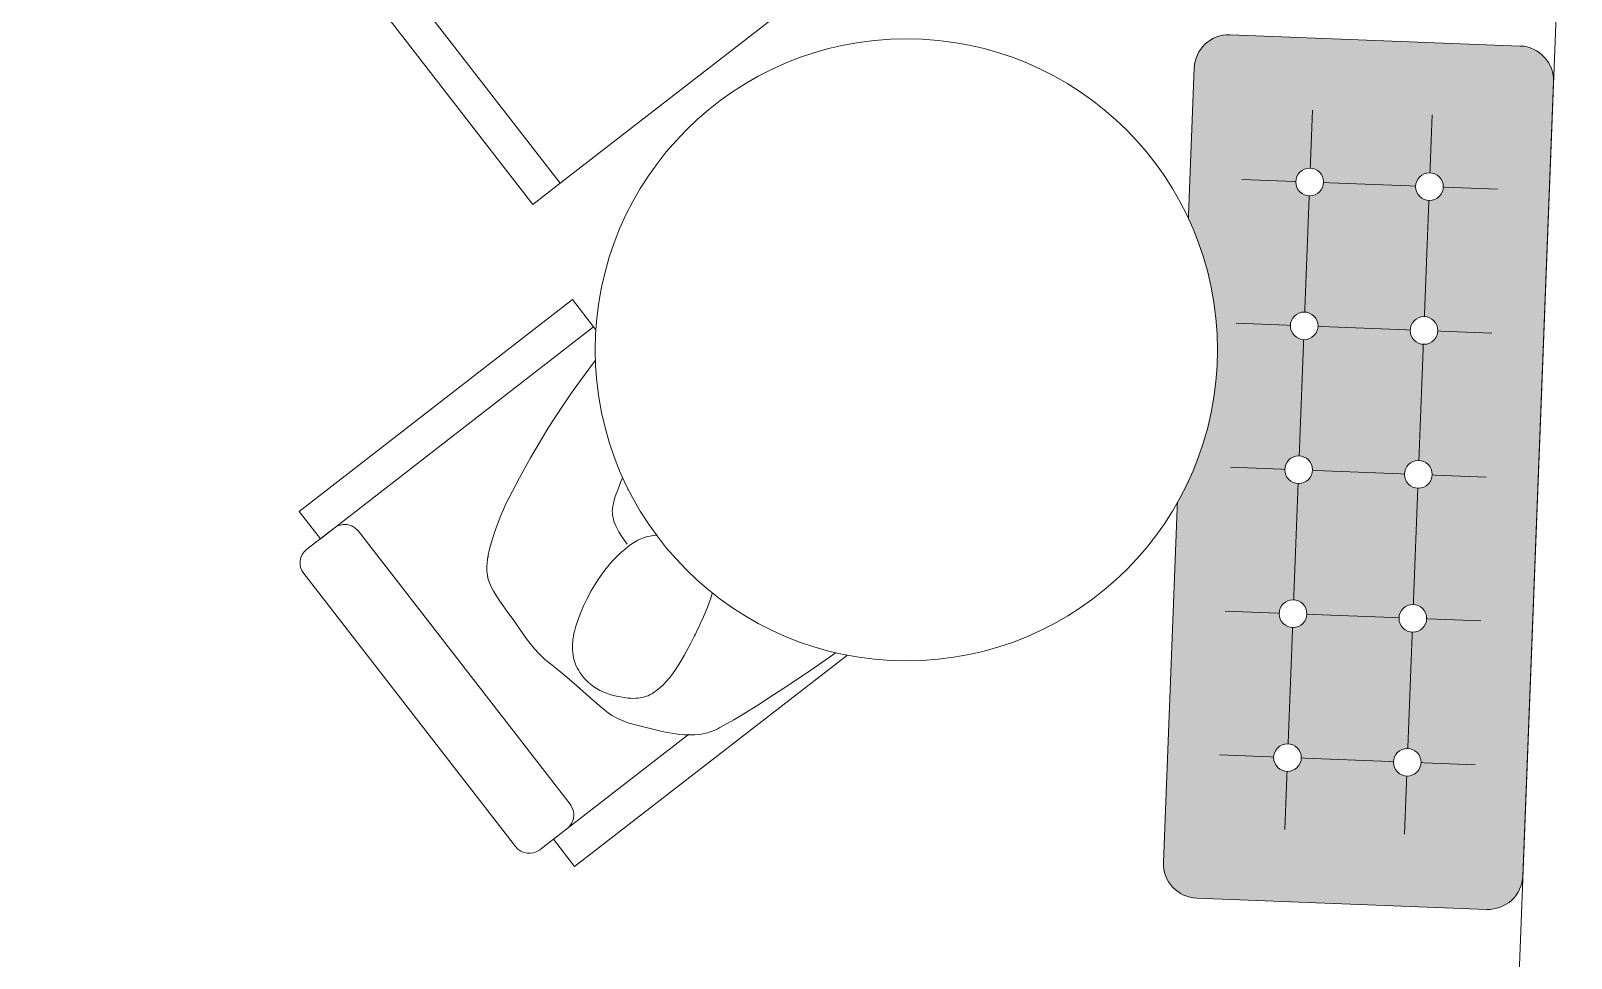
# Model space of a CAD drawing. Header units: millimetres. Extents: x 32078 to 83548, y -4690 to 56252.
# Drawn here: x 79804 to 82032, y 17566 to 18908 of the extents above; entities that cross this region are included whole.
import ezdxf

# ---------------------------------------------------------------- set-up
doc = ezdxf.new("R2010")
doc.units = ezdxf.units.MM
doc.header["$MEASUREMENT"] = 0
for name, color, linetype, lineweight in [('FIXT-JNRY-PART', 42, 'Continuous', 0), ('FNSH-FLOR', 220, 'Continuous', 0), ('FURN-FREE', 1, 'Continuous', 0), ('FURN-PLNT', 211, 'Continuous', 0), ('PRES-PEOP', 42, 'Continuous', 0)]:
    doc.layers.add(name, color=color, linetype=linetype, lineweight=lineweight)

# ---------------------------------------------------------------- blocks, each defined once
blk = doc.blocks.new('*U27')
at = {"color": 0, "linetype": 'ByBlock', "lineweight": -2}
for p, q in [((-250, 275), (-225, 275)), ((275, 275), (275, -275))]:
    blk.add_line(p, q, dxfattribs=at)
at = {"color": 0, "linetype": 'ByBlock', "lineweight": -2, "extrusion": (0, 0, -1), "flags": 128}
for points in [[(225, 325), (-275, 325), (-275, 275), (225, 275), (225, 325)], [(225, -275), (-275, -275), (-275, -325), (225, -325), (225, -275)]]:
    blk.add_lwpolyline(points, close=True, dxfattribs=at)
for points in [[(275, 250), (275, -250)], [(175, -250), (175, 250)], [(250, -275), (200, -275)]]:
    blk.add_lwpolyline(points, dxfattribs=at)
at = {"color": 0, "linetype": 'ByBlock', "lineweight": -2}
for centre, start, end in [((-250, 250), 90, 180), ((-200, 250), 360, 90), ((-250, -250), 180, 270), ((-200, -250), 270, 360)]:
    blk.add_arc(centre, 25, start, end, dxfattribs=at)
blk = doc.blocks.new('*U28')
at = {"color": 0, "linetype": 'ByBlock', "lineweight": -2}
for p, q in [((-250, 275), (-225, 275)), ((275, 275), (275, -275))]:
    blk.add_line(p, q, dxfattribs=at)
at = {"color": 0, "linetype": 'ByBlock', "lineweight": -2, "extrusion": (0, 0, -1), "flags": 128}
for points in [[(225, 325), (-275, 325), (-275, 275), (225, 275), (225, 325)], [(225, -275), (-275, -275), (-275, -325), (225, -325), (225, -275)]]:
    blk.add_lwpolyline(points, close=True, dxfattribs=at)
for points in [[(275, 250), (275, -250)], [(175, -250), (175, 250)], [(250, -275), (200, -275)]]:
    blk.add_lwpolyline(points, dxfattribs=at)
at = {"color": 0, "linetype": 'ByBlock', "lineweight": -2}
for centre, start, end in [((-250, 250), 90, 180), ((-200, 250), 360, 90), ((-250, -250), 180, 270), ((-200, -250), 270, 360)]:
    blk.add_arc(centre, 25, start, end, dxfattribs=at)
blk = doc.blocks.new('MAN14_1')
at = {"color": 0, "linetype": 'ByBlock', "lineweight": -2, "flags": 128}
for points in [[(-0.864, 5.845), (-0.832, 5.888), (-0.805, 5.925), (-0.76, 5.991), (-0.695, 6.092), (-0.631, 6.194), (-0.605, 6.236), (-0.584, 6.274), (-0.548, 6.342), (-0.523, 6.393), (-0.505, 6.431), (-0.48, 6.488), (-0.457, 6.543), (-0.451, 6.563), (-0.45, 6.584), (-0.452, 6.604), (-0.457, 6.626), (-0.464, 6.647), (-0.474, 6.668), (-0.485, 6.689), (-0.497, 6.709), (-0.526, 6.75), (-0.556, 6.788), (-0.588, 6.823), (-0.62, 6.856), (-0.682, 6.916), (-0.738, 6.964), (-0.784, 7.003), (-0.822, 7.033), (-0.852, 7.055), (-0.876, 7.072), (-0.893, 7.085), (-0.906, 7.094), (-0.916, 7.1), (-0.922, 7.103), (-0.927, 7.106), (-0.931, 7.107), (-0.931, 7.106), (-0.93, 7.104), (-0.924, 7.099), (-0.915, 7.091), (-0.902, 7.081), (-0.889, 7.071), (-0.875, 7.062), (-0.861, 7.053), (-0.833, 7.036), (-0.807, 7.02), (-0.76, 6.991), (-0.724, 6.968), (-0.698, 6.95), (-0.68, 6.936), (-0.654, 6.914), (-0.642, 6.903), (-0.631, 6.891), (-0.623, 6.881), (-0.615, 6.871), (-0.608, 6.859), (-0.601, 6.846), (-0.594, 6.833), (-0.58, 6.806), (-0.568, 6.779), (-0.546, 6.724), (-0.528, 6.675), (-0.513, 6.635), (-0.507, 6.618), (-0.501, 6.602), (-0.496, 6.589), (-0.492, 6.577), (-0.488, 6.567), (-0.481, 6.549), (-0.476, 6.537), (-0.472, 6.528), (-0.468, 6.522), (-0.466, 6.519), (-0.464, 6.517), (-0.462, 6.517), (-0.461, 6.517), (-0.459, 6.519), (-0.458, 6.523), (-0.458, 6.527), (-0.457, 6.534), (-0.457, 6.543), (-0.457, 6.833), (-0.457, 7.123), (-0.457, 7.56), (-0.457, 7.996), (-0.458, 8.019), (-0.46, 8.041), (-0.463, 8.062), (-0.466, 8.081), (-0.471, 8.099), (-0.475, 8.116), (-0.487, 8.147), (-0.498, 8.173), (-0.51, 8.195), (-0.522, 8.214), (-0.534, 8.229), (-0.544, 8.242), (-0.554, 8.253), (-0.573, 8.271), (-0.588, 8.283), (-0.6, 8.291), (-0.619, 8.302), (-0.639, 8.312), (-0.66, 8.32), (-0.68, 8.325), (-0.7, 8.328), (-0.719, 8.331), (-0.737, 8.331), (-0.754, 8.331), (-0.77, 8.33), (-0.785, 8.328), (-0.799, 8.326), (-0.824, 8.32), (-0.845, 8.314), (-0.862, 8.307), (-0.876, 8.299), (-0.888, 8.292), (-0.898, 8.286), (-0.906, 8.279), (-0.918, 8.267), (-0.927, 8.258), (-0.932, 8.25), (-0.939, 8.238), (-0.944, 8.225), (-0.962, 8.167), (-0.978, 8.114), (-1.003, 8.021), (-1.02, 7.949), (-1.032, 7.895), (-1.048, 7.813), (-1.061, 7.731), (-1.069, 7.672), (-1.08, 7.585), (-1.09, 7.498), (-1.092, 7.475), (-1.091, 7.452), (-1.09, 7.431), (-1.066, 7.271), (-1.065, 7.251), (-1.064, 7.234), (-1.065, 7.22), (-1.067, 7.194), (-1.072, 7.176), (-1.076, 7.162), (-1.084, 7.142), (-1.09, 7.133), (-1.096, 7.123), (-1.114, 7.099), (-1.133, 7.078), (-1.152, 7.06), (-1.171, 7.045), (-1.189, 7.032), (-1.225, 7.01), (-1.259, 6.993), (-1.503, 6.891), (-1.716, 6.786), (-1.824, 6.734), (-1.932, 6.685)], [(2.137, 2.732), (2.125, 3.008), (2.103, 3.422), (2.079, 3.836), (2.067, 4.015), (2.039, 4.326), (1.986, 4.791), (1.927, 5.263), (1.91, 5.384), (1.893, 5.49), (1.875, 5.582), (1.84, 5.741), (1.809, 5.858), (1.784, 5.945), (1.741, 6.071), (1.694, 6.194), (1.681, 6.221), (1.668, 6.245), (1.653, 6.266), (1.638, 6.285), (1.623, 6.302), (1.608, 6.317), (1.577, 6.344), (1.547, 6.366), (1.52, 6.384), (1.494, 6.399), (1.447, 6.423), (1.41, 6.44), (1.38, 6.452), (1.335, 6.468), (1.288, 6.484), (1.255, 6.494), (1.225, 6.501), (1.197, 6.508), (1.171, 6.512), (1.124, 6.518), (1.084, 6.521), (1.05, 6.522), (1.02, 6.521), (0.994, 6.519), (0.95, 6.514), (0.918, 6.509), (0.87, 6.498), (0.823, 6.484), (0.795, 6.474), (0.769, 6.463), (0.745, 6.451), (0.722, 6.439), (0.701, 6.427), (0.662, 6.401), (0.63, 6.375), (0.603, 6.351), (0.581, 6.328), (0.563, 6.307), (0.548, 6.288), (0.524, 6.253), (0.508, 6.225), (0.498, 6.204), (0.484, 6.171), (0.474, 6.136), (0.455, 6.048), (0.441, 5.966), (0.432, 5.89), (0.423, 5.748), (0.421, 5.625), (0.428, 5.2), (0.426, 5.095), (0.423, 5.016), (0.412, 4.899), (0.393, 4.781), (0.28, 4.22), (0.217, 3.94), (0.183, 3.801), (0.146, 3.662), (0.101, 3.509), (0.066, 3.396), (0.009, 3.226), (-0.05, 3.055), (-0.06, 3.027), (-0.077, 2.977), (-0.084, 2.959), (-0.09, 2.943), (-0.102, 2.916), (-0.112, 2.897), (-0.119, 2.883), (-0.125, 2.874), (-0.135, 2.86), (-0.145, 2.848), (-0.15, 2.843), (-0.155, 2.839), (-0.161, 2.835), (-0.167, 2.832), (-0.179, 2.827), (-0.192, 2.824), (-0.204, 2.821), (-0.217, 2.82), (-0.229, 2.82), (-0.241, 2.82), (-0.263, 2.822), (-0.283, 2.826), (-0.3, 2.83), (-0.315, 2.834), (-0.327, 2.838), (-0.338, 2.843), (-0.355, 2.851), (-0.368, 2.858), (-0.376, 2.863), (-0.388, 2.872), (-0.398, 2.881), (-0.419, 2.904), (-0.437, 2.928), (-0.465, 2.979), (-0.486, 3.03), (-0.501, 3.081), (-0.51, 3.131), (-0.516, 3.18), (-0.52, 3.227), (-0.521, 3.319), (-0.519, 3.402), (-0.501, 3.701), (-0.5, 3.774), (-0.5, 3.829), (-0.505, 3.908), (-0.515, 3.985), (-0.6, 4.45), (-0.643, 4.683), (-0.689, 4.915), (-0.74, 5.149), (-0.781, 5.323), (-0.848, 5.584), (-0.921, 5.845), (-0.931, 5.876), (-0.951, 5.934), (-0.972, 5.983), (-0.992, 6.026), (-1.03, 6.098), (-1.06, 6.152), (-1.154, 6.309), (-1.217, 6.413), (-1.243, 6.451), (-1.266, 6.483), (-1.288, 6.51), (-1.308, 6.533), (-1.327, 6.552), (-1.345, 6.568), (-1.362, 6.582), (-1.392, 6.604), (-1.417, 6.62), (-1.437, 6.63), (-1.469, 6.646), (-1.503, 6.659), (-1.537, 6.67), (-1.568, 6.68), (-1.598, 6.688), (-1.627, 6.694), (-1.653, 6.699), (-1.677, 6.703), (-1.722, 6.708), (-1.76, 6.709), (-1.792, 6.708), (-1.819, 6.705), (-1.842, 6.701), (-1.86, 6.696), (-1.876, 6.691), (-1.889, 6.685), (-1.911, 6.674), (-1.925, 6.664), (-1.936, 6.656), (-1.95, 6.642), (-1.962, 6.626), (-1.985, 6.591), (-2.026, 6.521), (-2.059, 6.456), (-2.087, 6.397), (-2.11, 6.343), (-2.147, 6.246), (-2.173, 6.171), (-2.207, 6.057), (-2.238, 5.943)], [(-1.642, 4.577), (-1.637, 4.705), (-1.628, 4.898), (-1.619, 5.09), (-1.617, 5.121), (-1.61, 5.18), (-1.602, 5.233), (-1.586, 5.325), (-1.575, 5.393), (-1.569, 5.443), (-1.566, 5.479), (-1.564, 5.505), (-1.565, 5.544), (-1.567, 5.562), (-1.569, 5.58), (-1.57, 5.582), (-1.57, 5.584), (-1.571, 5.586), (-1.572, 5.587), (-1.574, 5.589), (-1.575, 5.59), (-1.578, 5.592), (-1.582, 5.593), (-1.585, 5.594), (-1.589, 5.595), (-1.593, 5.596), (-1.597, 5.596), (-1.604, 5.596), (-1.61, 5.596), (-1.622, 5.596), (-1.631, 5.595), (-1.638, 5.595), (-1.643, 5.595), (-1.65, 5.595), (-1.656, 5.595), (-1.666, 5.595), (-1.675, 5.593), (-1.684, 5.59), (-1.691, 5.586), (-1.698, 5.581), (-1.704, 5.576), (-1.71, 5.57), (-1.72, 5.556), (-1.728, 5.541), (-1.735, 5.526), (-1.741, 5.51), (-1.752, 5.48), (-1.769, 5.424), (-1.776, 5.404), (-1.782, 5.388), (-1.788, 5.374), (-1.793, 5.363), (-1.798, 5.354), (-1.803, 5.347), (-1.812, 5.336), (-1.819, 5.329), (-1.825, 5.325), (-1.835, 5.32), (-1.845, 5.318), (-1.861, 5.318), (-1.873, 5.322), (-1.883, 5.328), (-1.891, 5.337), (-1.897, 5.349), (-1.901, 5.362), (-1.903, 5.377), (-1.905, 5.393), (-1.905, 5.409), (-1.904, 5.445), (-1.9, 5.482), (-1.895, 5.519), (-1.882, 5.593), (-1.858, 5.725), (-1.851, 5.772), (-1.847, 5.811), (-1.845, 5.843), (-1.845, 5.869), (-1.847, 5.889), (-1.85, 5.905), (-1.853, 5.918), (-1.857, 5.928), (-1.865, 5.942), (-1.874, 5.951), (-1.881, 5.955), (-1.894, 5.96), (-1.91, 5.961), (-1.93, 5.96), (-1.949, 5.958), (-1.968, 5.956), (-1.986, 5.953), (-2.022, 5.946), (-2.053, 5.938), (-2.08, 5.929), (-2.103, 5.921), (-2.122, 5.912), (-2.139, 5.904), (-2.152, 5.896), (-2.163, 5.889), (-2.182, 5.876), (-2.194, 5.865), (-2.203, 5.856), (-2.214, 5.842), (-2.223, 5.827), (-2.238, 5.797), (-2.264, 5.738), (-2.285, 5.685), (-2.301, 5.636), (-2.314, 5.593), (-2.334, 5.514), (-2.347, 5.453), (-2.355, 5.406), (-2.366, 5.335), (-2.374, 5.263), (-2.377, 5.211), (-2.378, 5.162), (-2.376, 5.117), (-2.373, 5.074), (-2.363, 4.996), (-2.35, 4.928), (-2.336, 4.87), (-2.322, 4.821), (-2.294, 4.736), (-2.272, 4.675), (-2.236, 4.589), (-2.218, 4.547), (-2.2, 4.508), (-2.194, 4.498), (-2.185, 4.489), (-2.175, 4.483), (-2.164, 4.478), (-2.151, 4.474), (-2.138, 4.472), (-2.125, 4.47), (-2.11, 4.469), (-2.081, 4.47), (-2.051, 4.473), (-2.022, 4.477), (-1.965, 4.487), (-1.916, 4.498), (-1.874, 4.508), (-1.84, 4.516), (-1.813, 4.522), (-1.791, 4.526), (-1.774, 4.529), (-1.762, 4.53), (-1.752, 4.531), (-1.745, 4.531), (-1.74, 4.53), (-1.736, 4.529), (-1.731, 4.526), (-1.73, 4.523), (-1.73, 4.52), (-1.731, 4.515), (-1.735, 4.508), (-1.742, 4.5), (-1.75, 4.493), (-1.76, 4.489), (-1.77, 4.485), (-1.782, 4.482), (-1.794, 4.48), (-1.819, 4.479), (-1.845, 4.48), (-1.872, 4.482), (-1.898, 4.485), (-1.948, 4.491), (-1.994, 4.498), (-2.033, 4.503), (-2.067, 4.506), (-2.095, 4.507), (-2.118, 4.506), (-2.137, 4.505), (-2.152, 4.502), (-2.165, 4.499), (-2.175, 4.496), (-2.192, 4.487), (-2.202, 4.48), (-2.209, 4.473), (-2.217, 4.461), (-2.223, 4.446), (-2.257, 4.331), (-2.285, 4.227), (-2.332, 4.041), (-2.364, 3.899), (-2.385, 3.79), (-2.412, 3.626), (-2.432, 3.462), (-2.473, 3.038), (-2.501, 2.723), (-2.533, 2.251), (-2.543, 2.014), (-2.549, 1.776), (-2.55, 1.608), (-2.544, 1.316), (-2.535, 1.098), (-2.516, 0.769), (-2.491, 0.439), (-2.483, 0.357), (-2.474, 0.287), (-2.455, 0.164), (-2.437, 0.072), (-2.407, -0.064), (-2.374, -0.2), (-2.351, -0.283), (-2.328, -0.356), (-2.304, -0.42), (-2.28, -0.475), (-2.258, -0.522), (-2.236, -0.561), (-2.215, -0.594), (-2.196, -0.623), (-2.159, -0.669), (-2.129, -0.701), (-2.105, -0.723), (-2.066, -0.754), (-2.025, -0.781), (-1.962, -0.816), (-1.906, -0.844), (-1.807, -0.89), (-1.732, -0.923), (-1.618, -0.969), (-1.503, -1.014), (-1.188, -1.145), (-1.108, -1.176), (-1.049, -1.197), (-1.003, -1.212), (-0.934, -1.231), (-0.864, -1.246), (-0.806, -1.256), (-0.704, -1.27), (-0.551, -1.287), (-0.474, -1.295), (-0.398, -1.305), (-0.21, -1.334), (0.071, -1.38), (0.213, -1.402), (0.357, -1.42), (0.404, -1.424), (0.448, -1.424), (0.489, -1.423), (0.528, -1.42), (0.599, -1.411), (0.661, -1.399), (0.715, -1.386), (0.809, -1.359), (1.09, -1.265), (1.166, -1.239), (1.232, -1.216), (1.289, -1.194), (1.339, -1.173), (1.424, -1.135), (1.486, -1.103), (1.53, -1.077), (1.563, -1.056), (1.611, -1.024), (1.657, -0.989), (1.687, -0.963), (1.712, -0.939), (1.734, -0.918), (1.752, -0.898), (1.767, -0.88), (1.793, -0.847), (1.812, -0.822), (1.825, -0.803), (1.843, -0.773), (1.861, -0.742), (1.969, -0.539), (2.047, -0.387), (2.159, -0.159), (2.267, 0.072), (2.374, 0.308), (2.53, 0.663), (2.683, 1.021), (2.759, 1.203), (2.813, 1.342), (2.849, 1.446), (2.873, 1.526), (2.889, 1.587), (2.908, 1.678), (2.915, 1.725), (2.921, 1.772), (2.929, 1.868), (2.933, 1.951), (2.934, 2.024), (2.933, 2.151), (2.925, 2.341), (2.915, 2.532), (2.888, 2.997), (2.856, 3.462), (2.851, 3.513), (2.845, 3.558), (2.832, 3.635), (2.812, 3.752), (2.804, 3.81), (2.798, 3.869), (2.798, 3.883), (2.799, 3.895), (2.801, 3.907), (2.805, 3.918), (2.809, 3.928), (2.82, 3.948), (2.833, 3.964), (2.847, 3.98), (2.861, 3.994), (2.891, 4.019), (2.948, 4.062), (2.969, 4.079), (2.986, 4.095), (3.001, 4.109), (3.014, 4.121), (3.033, 4.145), (3.045, 4.164), (3.053, 4.178), (3.058, 4.19), (3.063, 4.209), (3.067, 4.228), (3.069, 4.25), (3.072, 4.292), (3.073, 4.327), (3.072, 4.357), (3.07, 4.383), (3.067, 4.406), (3.064, 4.425), (3.057, 4.457), (3.05, 4.481), (3.044, 4.498), (3.035, 4.524), (3.023, 4.548), (3.015, 4.563), (3.006, 4.577), (2.998, 4.59), (2.981, 4.614), (2.964, 4.634), (2.948, 4.651), (2.933, 4.665), (2.919, 4.676), (2.907, 4.686), (2.895, 4.694), (2.873, 4.708), (2.856, 4.717), (2.842, 4.724), (2.821, 4.733), (2.798, 4.741), (2.768, 4.75), (2.739, 4.758), (2.712, 4.765), (2.686, 4.77), (2.662, 4.774), (2.618, 4.779), (2.581, 4.781), (2.549, 4.781), (2.522, 4.779), (2.5, 4.775), (2.481, 4.771), (2.466, 4.767), (2.453, 4.762), (2.432, 4.752), (2.418, 4.743), (2.408, 4.735), (2.395, 4.723), (2.384, 4.708), (2.373, 4.69), (2.364, 4.672), (2.356, 4.655), (2.35, 4.638), (2.339, 4.604), (2.331, 4.573), (2.325, 4.544), (2.316, 4.493), (2.31, 4.453), (2.303, 4.391), (2.297, 4.33), (2.295, 4.298), (2.294, 4.268), (2.294, 4.241), (2.296, 4.189), (2.301, 4.145), (2.307, 4.106), (2.312, 4.074), (2.325, 4.018), (2.335, 3.977), (2.352, 3.919), (2.36, 3.892), (2.369, 3.865), (2.373, 3.857), (2.378, 3.851), (2.384, 3.846), (2.392, 3.843), (2.4, 3.84), (2.409, 3.838), (2.419, 3.837), (2.429, 3.837), (2.439, 3.837), (2.46, 3.839), (2.481, 3.842), (2.502, 3.846), (2.541, 3.855), (2.576, 3.864), (2.605, 3.873), (2.629, 3.879), (2.648, 3.884), (2.663, 3.888), (2.675, 3.891), (2.684, 3.892), (2.69, 3.893), (2.695, 3.894), (2.699, 3.893), (2.704, 3.892), (2.706, 3.89), (2.706, 3.889), (2.706, 3.885), (2.703, 3.88), (2.698, 3.874), (2.692, 3.869), (2.685, 3.866), (2.677, 3.863), (2.668, 3.86), (2.659, 3.859), (2.64, 3.856), (2.62, 3.856), (2.6, 3.856), (2.58, 3.857), (2.541, 3.859), (2.507, 3.861), (2.477, 3.862), (2.451, 3.863), (2.43, 3.862), (2.412, 3.86), (2.398, 3.858), (2.386, 3.855), (2.376, 3.852), (2.369, 3.849), (2.357, 3.842), (2.349, 3.836), (2.344, 3.83), (2.338, 3.821), (2.334, 3.81), (2.323, 3.764), (2.314, 3.72), (2.302, 3.633), (2.293, 3.555), (2.282, 3.414), (2.273, 3.307), (2.264, 3.227), (2.256, 3.168), (2.239, 3.08), (2.229, 3.038), (2.217, 2.996), (2.149, 2.779), (2.042, 2.451), (1.986, 2.288), (1.927, 2.125), (1.902, 2.058), (1.855, 1.943), (1.819, 1.858), (1.79, 1.794), (1.744, 1.698), (1.72, 1.65), (1.694, 1.601), (1.67, 1.558), (1.646, 1.519), (1.598, 1.449), (1.553, 1.391), (1.511, 1.342), (1.473, 1.301), (1.439, 1.267), (1.376, 1.209), (1.328, 1.169), (1.254, 1.112), (1.178, 1.06), (1.149, 1.042), (1.121, 1.028), (1.095, 1.015), (1.069, 1.004), (1.019, 0.987), (0.974, 0.975), (0.933, 0.967), (0.897, 0.961), (0.864, 0.957), (0.806, 0.953), (0.762, 0.952), (0.694, 0.953), (0.625, 0.958), (0.607, 0.96), (0.59, 0.964), (0.575, 0.968), (0.546, 0.978), (0.521, 0.991), (0.498, 1.005), (0.478, 1.02), (0.442, 1.05), (0.383, 1.108), (0.338, 1.15), (0.302, 1.18), (0.273, 1.199), (0.251, 1.211), (0.233, 1.219), (0.205, 1.229), (0.175, 1.235), (0.113, 1.243), (0.06, 1.247), (0.014, 1.249), (-0.026, 1.248), (-0.06, 1.247), (-0.09, 1.244), (-0.115, 1.241), (-0.159, 1.234), (-0.191, 1.226), (-0.215, 1.22), (-0.249, 1.208), (-0.282, 1.194), (-0.31, 1.18), (-0.336, 1.166), (-0.359, 1.152), (-0.403, 1.122), (-0.439, 1.093), (-0.47, 1.065), (-0.496, 1.038), (-0.518, 1.014), (-0.536, 0.992), (-0.566, 0.951), (-0.587, 0.919), (-0.601, 0.894), (-0.621, 0.854), (-0.639, 0.813), (-0.659, 0.761), (-0.675, 0.713), (-0.702, 0.625), (-0.722, 0.549), (-0.735, 0.484), (-0.745, 0.426), (-0.758, 0.326), (-0.765, 0.25), (-0.77, 0.134), (-0.77, 0.014), (-0.768, -0.067), (-0.763, -0.137), (-0.758, -0.198), (-0.745, -0.302), (-0.733, -0.38), (-0.71, -0.495), (-0.683, -0.611), (-0.667, -0.667), (-0.651, -0.716), (-0.634, -0.758), (-0.619, -0.794), (-0.603, -0.825), (-0.589, -0.851), (-0.562, -0.896), (-0.54, -0.929), (-0.523, -0.952), (-0.495, -0.986), (-0.465, -1.018), (-0.445, -1.037), (-0.425, -1.054), (-0.407, -1.07), (-0.37, -1.096), (-0.337, -1.117), (-0.306, -1.133), (-0.279, -1.147), (-0.254, -1.157), (-0.208, -1.174), (-0.173, -1.184), (-0.145, -1.191), (-0.102, -1.2), (-0.058, -1.207), (-0.025, -1.211), (0.005, -1.213), (0.033, -1.214), (0.059, -1.214), (0.105, -1.212), (0.145, -1.207), (0.18, -1.202), (0.209, -1.196), (0.26, -1.184), (0.297, -1.173), (0.352, -1.154), (0.407, -1.134), (0.46, -1.112), (0.507, -1.09), (0.547, -1.069), (0.582, -1.049), (0.611, -1.029), (0.635, -1.011), (0.656, -0.994), (0.673, -0.978), (0.702, -0.949), (0.722, -0.925), (0.736, -0.906), (0.755, -0.876), (0.771, -0.844), (0.786, -0.81), (0.798, -0.779), (0.818, -0.72), (0.833, -0.669), (0.843, -0.624), (0.851, -0.585), (0.861, -0.517), (0.866, -0.465), (0.87, -0.386), (0.872, -0.306), (0.872, -0.243), (0.868, -0.134), (0.863, -0.053), (0.853, 0.068), (0.843, 0.188), (0.841, 0.211), (0.839, 0.234), (0.833, 0.285), (0.827, 0.336), (0.82, 0.387), (0.806, 0.486), (0.791, 0.574), (0.778, 0.648), (0.766, 0.708), (0.755, 0.756), (0.745, 0.793), (0.737, 0.822), (0.73, 0.844), (0.723, 0.859), (0.718, 0.871), (0.713, 0.879), (0.709, 0.884), (0.702, 0.889), (0.697, 0.889), (0.693, 0.888), (0.688, 0.882), (0.683, 0.871)], [(-0.689, 0.789), (-0.767, 0.819), (-0.833, 0.848), (-0.887, 0.875), (-0.932, 0.9), (-0.97, 0.924), (-1, 0.945), (-1.026, 0.966), (-1.047, 0.984), (-1.064, 1.001), (-1.092, 1.032), (-1.11, 1.056), (-1.123, 1.075), (-1.14, 1.105), (-1.154, 1.137), (-1.178, 1.204), (-1.196, 1.264), (-1.21, 1.318), (-1.22, 1.366), (-1.236, 1.452), (-1.247, 1.517), (-1.259, 1.617), (-1.27, 1.718), (-1.28, 1.853), (-1.285, 1.97), (-1.289, 2.171), (-1.291, 2.32), (-1.295, 2.431), (-1.299, 2.514), (-1.31, 2.639), (-1.328, 2.764), (-1.415, 3.258), (-1.503, 3.752), (-1.561, 4.072), (-1.619, 4.392)], [(1.396, 1.482), (1.321, 1.549), (1.254, 1.605), (1.194, 1.652), (1.141, 1.691), (1.044, 1.755), (0.968, 1.8), (0.91, 1.832), (0.82, 1.876), (0.727, 1.918), (0.691, 1.932), (0.625, 1.956), (0.567, 1.973), (0.516, 1.986), (0.471, 1.995), (0.393, 2.009), (0.333, 2.017), (0.241, 2.027), (0.146, 2.034), (0.066, 2.039), (-0.004, 2.041), (-0.064, 2.041), (-0.117, 2.04), (-0.162, 2.038), (-0.24, 2.03), (-0.298, 2.021), (-0.341, 2.013), (-0.403, 1.997), (-0.465, 1.976), (-0.512, 1.957), (-0.555, 1.937), (-0.595, 1.916), (-0.668, 1.873), (-0.73, 1.83), (-0.783, 1.79), (-0.827, 1.753), (-0.903, 1.684), (-0.957, 1.629), (-0.996, 1.586), (-1.051, 1.521), (-1.104, 1.453)]]:
    blk.add_lwpolyline(points, dxfattribs=at)
blk = doc.blocks.new('*U115')
at = {"color": 7, "linetype": 'ByBlock', "lineweight": -2}
blk.add_wipeout([(255.1, 39.7), (265, -66), (265, -165.8), (241.7, -244.5), (162.6, -415.9), (139.3, -447.2), (68.1, -479.1), (15.6, -491.1), (-111.5, -471.8), (-230.6, -423.9), (-259.8, -385.3), (-277.1, -305.5), (-281.1, -198.4), (-277.1, -76), (-264.5, 34.4), (-247.2, 104.9), (-265.8, 169.5), (-247.9, 240.6), (-250.5, 247.5), (-219.9, 321.7), (-144.1, 357.7), (-132.1, 372.4), (-136.8, 403), (-120.8, 476.1), (-98.8, 490.1), (-78.9, 474.1), (-72.9, 453.5), (-70.9, 309.8), (-116.8, 235.3), (-88.9, 108.3), (-75.1, 45.5), (-72.2, -28.8), (-71.1, -59.6), (-47, -66), (-12.4, 5.8), (12.3, 138.9), (15.6, 220.7), (28.2, 279.9), (66.8, 305.2), (123.3, 291.9), (151.9, 250.6), (177.2, 93.6), (186.5, -74.7), (209.8, 39.1), (202.5, 94.3), (210.5, 123.6), (230.4, 133.5), (257.1, 125.6), (277, 103.6), (280.3, 73.7), (259.7, 53.7)], dxfattribs=at)
at = {"linetype": 'ByBlock', "lineweight": -2, "xscale": 100, "yscale": 100, "zscale": 100}
blk.add_blockref('MAN14_1', (-26.7, -346.8), dxfattribs=at)
blk = doc.blocks.new('PERSON SITTING_1')
at = {"color": 7, "linetype": 'ByBlock', "lineweight": -2, "extrusion": (0, 0, -1)}
blk.add_blockref('*U115', (15, 143.1), dxfattribs=at)
blk = doc.blocks.new('*U170')
at = {"linetype": 'ByBlock', "lineweight": -2}
blk.add_hatch(color=7, dxfattribs=at).paths.add_polyline_path([(-167.4, -619, -0.414214), (-215.4, -567.1), (-171, 582, -0.414214), (-119.1, 630.1), (300.6, 613.8, -0.414214), (348.6, 562), (304.2, -587.2, -0.414214), (252.3, -635.2)])
at = {"color": 0, "linetype": 'ByBlock', "lineweight": -2}
for p, q in [((-40.1, -519.7), (0.1, 521.2)), ((133.1, -526.4), (173.3, 514.5)), ((-102.2, 420.9), (267.6, 406.6)), ((-110.2, 212.7), (259.5, 198.5)), ((-118.3, 4.6), (251.5, -9.7)), ((-126.3, -203.6), (243.4, -217.9)), ((-134.3, -411.8), (235.4, -426.1))]:
    blk.add_line(p, q, dxfattribs=at)
at = {"color": 0, "linetype": 'ByBlock', "lineweight": -2, "flags": 128}
blk.add_lwpolyline([(-167.4, -619, -0.414214), (-215.4, -567.1), (-171, 582, -0.414214), (-119.1, 630.1), (300.6, 613.8, -0.414214), (348.6, 562), (304.2, -587.2, -0.414214), (252.3, -635.2), (-167.4, -619)], format="xyb", close=True, dxfattribs=at)
at = {"color": 0, "linetype": 'ByBlock', "lineweight": -2}
for points in [[(-3.1, 437.1), (-4.4, 437.1), (-5.6, 437.1), (-6.9, 436.9), (-8.1, 436.7), (-9.3, 436.4), (-10.5, 436), (-11.7, 435.5), (-12.8, 435), (-14, 434.4), (-15, 433.8), (-16, 433), (-17, 432.2), (-17.9, 431.4), (-18.8, 430.5), (-19.6, 429.5), (-20.4, 428.5), (-21, 427.4), (-21.7, 426.3), (-22.2, 425.2), (-22.7, 424), (-23.1, 422.8), (-23.4, 421.6), (-23.6, 420.4), (-23.8, 419.2), (-23.9, 417.9), (-23.9, 416.6), (-23.8, 415.4), (-23.7, 414.1), (-23.4, 412.9), (-23.1, 411.7), (-22.8, 410.5), (-22.3, 409.3), (-21.8, 408.2), (-21.2, 407.1), (-20.5, 406), (-19.8, 405), (-19, 404), (-18.1, 403.1), (-17.2, 402.2), (-16.3, 401.4), (-15.3, 400.7), (-14.2, 400), (-13.1, 399.4), (-12, 398.8), (-10.8, 398.4), (-9.6, 398), (-8.4, 397.6), (-7.2, 397.4), (-5.9, 397.2), (-4.7, 397.1), (-3.4, 397.1), (-2.2, 397.2), (-0.9, 397.4), (0.3, 397.6), (1.5, 397.9), (2.7, 398.3), (3.9, 398.7), (5.1, 399.2), (6.2, 399.8), (7.2, 400.5), (8.2, 401.2), (9.2, 402), (10.1, 402.9), (11, 403.8), (11.8, 404.8), (12.6, 405.8), (13.2, 406.8), (13.9, 407.9), (14.4, 409.1), (14.9, 410.2), (15.3, 411.4), (15.6, 412.6), (15.8, 413.9), (16, 415.1), (16.1, 416.4), (16.1, 417.6), (16, 418.9), (15.9, 420.1), (15.7, 421.4), (15.3, 422.6), (15, 423.8), (14.5, 424.9), (14, 426.1), (13.4, 427.2), (12.7, 428.3), (12, 429.3), (11.2, 430.2), (10.3, 431.2), (9.4, 432), (8.5, 432.8), (7.5, 433.6), (6.4, 434.3), (5.3, 434.9), (4.2, 435.4), (3, 435.9), (1.8, 436.3), (0.6, 436.6), (-0.6, 436.9)], [(170.1, 430.4), (168.8, 430.4), (167.6, 430.4), (166.3, 430.2), (165.1, 430), (163.9, 429.7), (162.7, 429.3), (161.5, 428.8), (160.4, 428.3), (159.3, 427.7), (158.2, 427.1), (157.2, 426.3), (156.2, 425.5), (155.3, 424.7), (154.4, 423.8), (153.6, 422.8), (152.9, 421.8), (152.2, 420.7), (151.6, 419.6), (151, 418.5), (150.5, 417.3), (150.1, 416.2), (149.8, 414.9), (149.6, 413.7), (149.4, 412.5), (149.3, 411.2), (149.3, 410), (149.4, 408.7), (149.5, 407.4), (149.8, 406.2), (150.1, 405), (150.4, 403.8), (150.9, 402.6), (151.4, 401.5), (152, 400.4), (152.7, 399.3), (153.4, 398.3), (154.2, 397.3), (155.1, 396.4), (156, 395.5), (156.9, 394.7), (158, 394), (159, 393.3), (160.1, 392.7), (161.2, 392.1), (162.4, 391.7), (163.6, 391.3), (164.8, 390.9), (166, 390.7), (167.3, 390.5), (168.5, 390.4), (169.8, 390.4), (171.1, 390.5), (172.3, 390.7), (173.5, 390.9), (174.8, 391.2), (176, 391.6), (177.1, 392), (178.3, 392.5), (179.4, 393.1), (180.4, 393.8), (181.5, 394.5), (182.4, 395.3), (183.4, 396.2), (184.2, 397.1), (185, 398.1), (185.8, 399.1), (186.5, 400.1), (187.1, 401.2), (187.6, 402.4), (188.1, 403.5), (188.5, 404.7), (188.8, 405.9), (189, 407.2), (189.2, 408.4), (189.3, 409.7), (189.3, 410.9), (189.2, 412.2), (189.1, 413.4), (188.9, 414.7), (188.6, 415.9), (188.2, 417.1), (187.7, 418.2), (187.2, 419.4), (186.6, 420.5), (185.9, 421.6), (185.2, 422.6), (184.4, 423.6), (183.6, 424.5), (182.6, 425.3), (181.7, 426.1), (180.7, 426.9), (179.6, 427.6), (178.5, 428.2), (177.4, 428.7), (176.2, 429.2), (175, 429.6), (173.8, 429.9), (172.6, 430.2)], [(-11.2, 228.9), (-12.4, 228.9), (-13.7, 228.9), (-14.9, 228.7), (-16.2, 228.5), (-17.4, 228.2), (-18.6, 227.8), (-19.8, 227.4), (-20.9, 226.8), (-22, 226.2), (-23.1, 225.6), (-24.1, 224.8), (-25.1, 224), (-26, 223.2), (-26.8, 222.3), (-27.7, 221.3), (-28.4, 220.3), (-29.1, 219.3), (-29.7, 218.2), (-30.2, 217), (-30.7, 215.9), (-31.1, 214.7), (-31.4, 213.5), (-31.7, 212.2), (-31.8, 211), (-31.9, 209.7), (-31.9, 208.5), (-31.9, 207.2), (-31.7, 206), (-31.5, 204.7), (-31.2, 203.5), (-30.8, 202.3), (-30.4, 201.1), (-29.8, 200), (-29.2, 198.9), (-28.6, 197.8), (-27.8, 196.8), (-27, 195.8), (-26.2, 194.9), (-25.3, 194), (-24.3, 193.2), (-23.3, 192.5), (-22.2, 191.8), (-21.2, 191.2), (-20, 190.7), (-18.9, 190.2), (-17.7, 189.8), (-16.4, 189.5), (-15.2, 189.2), (-14, 189.1), (-12.7, 189), (-11.5, 189), (-10.2, 189), (-9, 189.2), (-7.7, 189.4), (-6.5, 189.7), (-5.3, 190.1), (-4.1, 190.5), (-3, 191.1), (-1.9, 191.7), (-0.8, 192.3), (0.2, 193.1), (1.2, 193.9), (2.1, 194.7), (3, 195.6), (3.8, 196.6), (4.5, 197.6), (5.2, 198.6), (5.8, 199.7), (6.4, 200.9), (6.8, 202), (7.2, 203.2), (7.5, 204.4), (7.8, 205.7), (8, 206.9), (8, 208.2), (8.1, 209.4), (8, 210.7), (7.8, 211.9), (7.6, 213.2), (7.3, 214.4), (6.9, 215.6), (6.5, 216.8), (5.9, 217.9), (5.3, 219), (4.7, 220.1), (3.9, 221.1), (3.2, 222.1), (2.3, 223), (1.4, 223.9), (0.4, 224.7), (-0.6, 225.4), (-1.6, 226.1), (-2.7, 226.7), (-3.9, 227.2), (-5, 227.7), (-6.2, 228.1), (-7.4, 228.4), (-8.7, 228.7)], [(162, 222.2), (160.8, 222.3), (159.5, 222.2), (158.3, 222), (157, 221.8), (155.8, 221.5), (154.6, 221.1), (153.5, 220.7), (152.3, 220.1), (151.2, 219.5), (150.1, 218.9), (149.1, 218.1), (148.2, 217.4), (147.2, 216.5), (146.4, 215.6), (145.6, 214.6), (144.8, 213.6), (144.1, 212.6), (143.5, 211.5), (143, 210.3), (142.5, 209.2), (142.1, 208), (141.8, 206.8), (141.5, 205.5), (141.4, 204.3), (141.3, 203), (141.3, 201.8), (141.3, 200.5), (141.5, 199.3), (141.7, 198), (142, 196.8), (142.4, 195.6), (142.9, 194.4), (143.4, 193.3), (144, 192.2), (144.6, 191.1), (145.4, 190.1), (146.2, 189.1), (147, 188.2), (147.9, 187.4), (148.9, 186.5), (149.9, 185.8), (151, 185.1), (152.1, 184.5), (153.2, 184), (154.4, 183.5), (155.5, 183.1), (156.8, 182.8), (158, 182.5), (159.2, 182.4), (160.5, 182.3), (161.8, 182.3), (163, 182.3), (164.3, 182.5), (165.5, 182.7), (166.7, 183), (167.9, 183.4), (169.1, 183.8), (170.2, 184.4), (171.3, 185), (172.4, 185.6), (173.4, 186.4), (174.4, 187.2), (175.3, 188), (176.2, 188.9), (177, 189.9), (177.7, 190.9), (178.4, 192), (179, 193), (179.6, 194.2), (180, 195.3), (180.4, 196.5), (180.8, 197.8), (181, 199), (181.2, 200.2), (181.3, 201.5), (181.3, 202.7), (181.2, 204), (181, 205.2), (180.8, 206.5), (180.5, 207.7), (180.1, 208.9), (179.7, 210.1), (179.2, 211.2), (178.6, 212.3), (177.9, 213.4), (177.2, 214.4), (176.4, 215.4), (175.5, 216.3), (174.6, 217.2), (173.6, 218), (172.6, 218.7), (171.6, 219.4), (170.5, 220), (169.3, 220.6), (168.2, 221), (167, 221.4), (165.8, 221.7), (164.5, 222)], [(-19.2, 20.8), (-20.5, 20.8), (-21.7, 20.7), (-23, 20.5), (-24.2, 20.3), (-25.4, 20), (-26.6, 19.6), (-27.8, 19.2), (-28.9, 18.7), (-30, 18.1), (-31.1, 17.4), (-32.1, 16.7), (-33.1, 15.9), (-34, 15), (-34.9, 14.1), (-35.7, 13.1), (-36.4, 12.1), (-37.1, 11.1), (-37.7, 10), (-38.3, 8.8), (-38.8, 7.7), (-39.2, 6.5), (-39.5, 5.3), (-39.7, 4), (-39.9, 2.8), (-40, 1.5), (-40, 0.3), (-39.9, -1), (-39.8, -2.2), (-39.5, -3.4), (-39.2, -4.7), (-38.9, -5.9), (-38.4, -7), (-37.9, -8.2), (-37.3, -9.3), (-36.6, -10.3), (-35.9, -11.4), (-35.1, -12.3), (-34.2, -13.3), (-33.3, -14.1), (-32.4, -14.9), (-31.3, -15.7), (-30.3, -16.4), (-29.2, -17), (-28.1, -17.5), (-26.9, -18), (-25.7, -18.4), (-24.5, -18.7), (-23.3, -19), (-22, -19.1), (-20.8, -19.2), (-19.5, -19.2), (-18.2, -19.2), (-17, -19), (-15.8, -18.8), (-14.5, -18.5), (-13.3, -18.1), (-12.2, -17.6), (-11, -17.1), (-9.9, -16.5), (-8.9, -15.8), (-7.8, -15.1), (-6.9, -14.3), (-5.9, -13.5), (-5.1, -12.6), (-4.3, -11.6), (-3.5, -10.6), (-2.8, -9.5), (-2.2, -8.4), (-1.7, -7.3), (-1.2, -6.1), (-0.8, -4.9), (-0.5, -3.7), (-0.3, -2.5), (-0.1, -1.3), (0, 0), (0, 1.3), (-0.1, 2.5), (-0.2, 3.8), (-0.4, 5), (-0.7, 6.2), (-1.1, 7.4), (-1.6, 8.6), (-2.1, 9.7), (-2.7, 10.8), (-3.4, 11.9), (-4.1, 12.9), (-4.9, 13.9), (-5.7, 14.8), (-6.7, 15.7), (-7.6, 16.5), (-8.6, 17.2), (-9.7, 17.9), (-10.8, 18.5), (-11.9, 19.1), (-13.1, 19.5), (-14.3, 19.9), (-15.5, 20.3), (-16.7, 20.5)], [(154, 14.1), (152.7, 14.1), (151.5, 14), (150.2, 13.9), (149, 13.6), (147.8, 13.3), (146.6, 12.9), (145.4, 12.5), (144.3, 12), (143.2, 11.4), (142.1, 10.7), (141.1, 10), (140.1, 9.2), (139.2, 8.3), (138.3, 7.4), (137.5, 6.5), (136.8, 5.4), (136.1, 4.4), (135.5, 3.3), (134.9, 2.2), (134.5, 1), (134.1, -0.2), (133.7, -1.4), (133.5, -2.7), (133.3, -3.9), (133.2, -5.1), (133.2, -6.4), (133.3, -7.7), (133.4, -8.9), (133.7, -10.1), (134, -11.4), (134.4, -12.6), (134.8, -13.7), (135.3, -14.9), (135.9, -16), (136.6, -17), (137.3, -18.1), (138.1, -19), (139, -20), (139.9, -20.8), (140.9, -21.6), (141.9, -22.4), (142.9, -23.1), (144, -23.7), (145.1, -24.2), (146.3, -24.7), (147.5, -25.1), (148.7, -25.4), (150, -25.7), (151.2, -25.8), (152.5, -25.9), (153.7, -25.9), (155, -25.8), (156.2, -25.7), (157.4, -25.5), (158.7, -25.2), (159.9, -24.8), (161, -24.3), (162.2, -23.8), (163.3, -23.2), (164.3, -22.5), (165.4, -21.8), (166.3, -21), (167.3, -20.2), (168.1, -19.3), (168.9, -18.3), (169.7, -17.3), (170.4, -16.2), (171, -15.1), (171.5, -14), (172, -12.8), (172.4, -11.6), (172.7, -10.4), (173, -9.2), (173.1, -7.9), (173.2, -6.7), (173.2, -5.4), (173.1, -4.2), (173, -2.9), (172.8, -1.7), (172.5, -0.5), (172.1, 0.7), (171.6, 1.9), (171.1, 3), (170.5, 4.1), (169.8, 5.2), (169.1, 6.2), (168.3, 7.2), (167.5, 8.1), (166.6, 9), (165.6, 9.8), (164.6, 10.5), (163.5, 11.2), (162.4, 11.8), (161.3, 12.4), (160.1, 12.8), (158.9, 13.2), (157.7, 13.6), (156.5, 13.8)], [(-27.3, -187.4), (-28.5, -187.4), (-29.8, -187.5), (-31, -187.6), (-32.3, -187.9), (-33.5, -188.2), (-34.7, -188.5), (-35.8, -189), (-37, -189.5), (-38.1, -190.1), (-39.2, -190.8), (-40.2, -191.5), (-41.2, -192.3), (-42.1, -193.2), (-42.9, -194.1), (-43.7, -195), (-44.5, -196), (-45.2, -197.1), (-45.8, -198.2), (-46.3, -199.3), (-46.8, -200.5), (-47.2, -201.7), (-47.5, -202.9), (-47.8, -204.1), (-47.9, -205.4), (-48, -206.6), (-48, -207.9), (-48, -209.1), (-47.8, -210.4), (-47.6, -211.6), (-47.3, -212.8), (-46.9, -214), (-46.4, -215.2), (-45.9, -216.4), (-45.3, -217.5), (-44.7, -218.5), (-43.9, -219.5), (-43.1, -220.5), (-42.3, -221.4), (-41.4, -222.3), (-40.4, -223.1), (-39.4, -223.9), (-38.3, -224.5), (-37.2, -225.2), (-36.1, -225.7), (-34.9, -226.2), (-33.8, -226.6), (-32.5, -226.9), (-31.3, -227.1), (-30.1, -227.3), (-28.8, -227.4), (-27.5, -227.4), (-26.3, -227.3), (-25, -227.2), (-23.8, -227), (-22.6, -226.7), (-21.4, -226.3), (-20.2, -225.8), (-19.1, -225.3), (-18, -224.7), (-16.9, -224), (-15.9, -223.3), (-14.9, -222.5), (-14, -221.6), (-13.1, -220.7), (-12.3, -219.8), (-11.6, -218.8), (-10.9, -217.7), (-10.3, -216.6), (-9.7, -215.5), (-9.3, -214.3), (-8.9, -213.1), (-8.5, -211.9), (-8.3, -210.7), (-8.1, -209.4), (-8, -208.2), (-8, -206.9), (-8.1, -205.7), (-8.3, -204.4), (-8.5, -203.2), (-8.8, -202), (-9.2, -200.8), (-9.6, -199.6), (-10.1, -198.5), (-10.7, -197.3), (-11.4, -196.3), (-12.1, -195.3), (-12.9, -194.3), (-13.8, -193.4), (-14.7, -192.5), (-15.7, -191.7), (-16.7, -190.9), (-17.7, -190.3), (-18.8, -189.7), (-20, -189.1), (-21.1, -188.6), (-22.3, -188.2), (-23.5, -187.9), (-24.8, -187.7)], [(145.9, -194.1), (144.7, -194.1), (143.4, -194.2), (142.2, -194.3), (141, -194.5), (139.7, -194.9), (138.5, -195.2), (137.4, -195.7), (136.2, -196.2), (135.1, -196.8), (134.1, -197.5), (133, -198.2), (132.1, -199), (131.1, -199.9), (130.3, -200.8), (129.5, -201.7), (128.7, -202.7), (128, -203.8), (127.4, -204.9), (126.9, -206), (126.4, -207.2), (126, -208.4), (125.7, -209.6), (125.4, -210.8), (125.3, -212.1), (125.2, -213.3), (125.2, -214.6), (125.3, -215.8), (125.4, -217.1), (125.6, -218.3), (125.9, -219.5), (126.3, -220.7), (126.8, -221.9), (127.3, -223.1), (127.9, -224.2), (128.6, -225.2), (129.3, -226.2), (130.1, -227.2), (130.9, -228.1), (131.8, -229), (132.8, -229.8), (133.8, -230.6), (134.9, -231.2), (136, -231.9), (137.1, -232.4), (138.3, -232.9), (139.5, -233.3), (140.7, -233.6), (141.9, -233.8), (143.2, -234), (144.4, -234.1), (145.7, -234.1), (146.9, -234), (148.2, -233.9), (149.4, -233.6), (150.6, -233.3), (151.8, -233), (153, -232.5), (154.1, -232), (155.2, -231.4), (156.3, -230.7), (157.3, -230), (158.3, -229.2), (159.2, -228.3), (160.1, -227.4), (160.9, -226.5), (161.6, -225.5), (162.3, -224.4), (162.9, -223.3), (163.5, -222.2), (163.9, -221), (164.3, -219.8), (164.7, -218.6), (164.9, -217.4), (165.1, -216.1), (165.2, -214.9), (165.2, -213.6), (165.1, -212.4), (165, -211.1), (164.7, -209.9), (164.4, -208.7), (164, -207.5), (163.6, -206.3), (163.1, -205.1), (162.5, -204), (161.8, -203), (161.1, -202), (160.3, -201), (159.4, -200.1), (158.5, -199.2), (157.5, -198.4), (156.5, -197.6), (155.5, -197), (154.4, -196.3), (153.3, -195.8), (152.1, -195.3), (150.9, -194.9), (149.7, -194.6), (148.4, -194.4)], [(-35.3, -395.6), (-36.6, -395.6), (-37.8, -395.7), (-39.1, -395.8), (-40.3, -396), (-41.5, -396.3), (-42.7, -396.7), (-43.9, -397.2), (-45, -397.7), (-46.1, -398.3), (-47.2, -399), (-48.2, -399.7), (-49.2, -400.5), (-50.1, -401.3), (-51, -402.2), (-51.8, -403.2), (-52.5, -404.2), (-53.2, -405.3), (-53.8, -406.4), (-54.4, -407.5), (-54.8, -408.7), (-55.2, -409.9), (-55.6, -411.1), (-55.8, -412.3), (-56, -413.6), (-56.1, -414.8), (-56.1, -416.1), (-56, -417.3), (-55.9, -418.6), (-55.6, -419.8), (-55.3, -421), (-54.9, -422.2), (-54.5, -423.4), (-54, -424.5), (-53.4, -425.6), (-52.7, -426.7), (-52, -427.7), (-51.2, -428.7), (-50.3, -429.6), (-49.4, -430.5), (-48.5, -431.3), (-47.4, -432), (-46.4, -432.7), (-45.3, -433.3), (-44.2, -433.9), (-43, -434.4), (-41.8, -434.7), (-40.6, -435.1), (-39.3, -435.3), (-38.1, -435.5), (-36.9, -435.6), (-35.6, -435.6), (-34.3, -435.5), (-33.1, -435.4), (-31.9, -435.1), (-30.6, -434.8), (-29.4, -434.4), (-28.3, -434), (-27.1, -433.5), (-26, -432.9), (-25, -432.2), (-23.9, -431.5), (-23, -430.7), (-22, -429.8), (-21.2, -428.9), (-20.4, -428), (-19.6, -426.9), (-18.9, -425.9), (-18.3, -424.8), (-17.8, -423.7), (-17.3, -422.5), (-16.9, -421.3), (-16.6, -420.1), (-16.3, -418.9), (-16.2, -417.6), (-16.1, -416.4), (-16.1, -415.1), (-16.2, -413.8), (-16.3, -412.6), (-16.5, -411.4), (-16.8, -410.1), (-17.2, -408.9), (-17.7, -407.8), (-18.2, -406.6), (-18.8, -405.5), (-19.5, -404.5), (-20.2, -403.4), (-21, -402.5), (-21.8, -401.5), (-22.7, -400.7), (-23.7, -399.9), (-24.7, -399.1), (-25.8, -398.4), (-26.9, -397.8), (-28, -397.3), (-29.2, -396.8), (-30.4, -396.4), (-31.6, -396.1), (-32.8, -395.9)], [(137.9, -402.3), (136.6, -402.3), (135.4, -402.4), (134.1, -402.5), (132.9, -402.7), (131.7, -403), (130.5, -403.4), (129.3, -403.9), (128.2, -404.4), (127.1, -405), (126, -405.7), (125, -406.4), (124, -407.2), (123.1, -408), (122.2, -408.9), (121.4, -409.9), (120.7, -410.9), (120, -412), (119.4, -413.1), (118.8, -414.2), (118.4, -415.4), (118, -416.6), (117.6, -417.8), (117.4, -419), (117.2, -420.3), (117.1, -421.5), (117.1, -422.8), (117.2, -424), (117.4, -425.3), (117.6, -426.5), (117.9, -427.7), (118.3, -428.9), (118.7, -430.1), (119.2, -431.2), (119.8, -432.3), (120.5, -433.4), (121.2, -434.4), (122, -435.4), (122.9, -436.3), (123.8, -437.2), (124.8, -438), (125.8, -438.7), (126.8, -439.4), (127.9, -440), (129.1, -440.6), (130.2, -441), (131.4, -441.4), (132.6, -441.8), (133.9, -442), (135.1, -442.2), (136.4, -442.3), (137.6, -442.3), (138.9, -442.2), (140.1, -442.1), (141.4, -441.8), (142.6, -441.5), (143.8, -441.1), (144.9, -440.7), (146.1, -440.2), (147.2, -439.6), (148.3, -438.9), (149.3, -438.2), (150.3, -437.4), (151.2, -436.5), (152, -435.6), (152.8, -434.6), (153.6, -433.6), (154.3, -432.6), (154.9, -431.5), (155.4, -430.4), (155.9, -429.2), (156.3, -428), (156.6, -426.8), (156.9, -425.5), (157, -424.3), (157.1, -423), (157.1, -421.8), (157.1, -420.5), (156.9, -419.3), (156.7, -418.1), (156.4, -416.8), (156, -415.6), (155.5, -414.5), (155, -413.3), (154.4, -412.2), (153.8, -411.2), (153, -410.1), (152.2, -409.2), (151.4, -408.2), (150.5, -407.4), (149.5, -406.6), (148.5, -405.8), (147.4, -405.1), (146.3, -404.5), (145.2, -404), (144, -403.5), (142.9, -403.1), (141.6, -402.8), (140.4, -402.5)]]:
    blk.add_wipeout(points, dxfattribs=at)
for centre in [(-3.9, 417.1), (169.3, 410.4), (-11.9, 209), (161.3, 202.3), (-20, 0.8), (153.2, -5.9), (-28, -207.4), (145.2, -214.1), (-36.1, -415.6), (137.1, -422.3)]:
    blk.add_circle(centre, 20, dxfattribs=at)

msp = doc.modelspace()

# ---------------------------------------------------------------- wipeouts: each hides what was drawn before it
msp.add_wipeout([(80785.6, 708.5), (81895.7, 29437), (82415.4, 29416.9), (81305.2, 688.4)]).dxf.layer = 'FIXT-JNRY-PART'

# ---------------------------------------------------------------- next in the draw order: block references
at = {"layer": 'FURN-FREE', "extrusion": (0, 0, -1)}
for name, p, xscale, yscale, zscale, rotation in [('*U27', (-80618.6, 19073.2), 0.99999909903537, 0.99999909903537, 0.99999909903537, 232.213104108933), ('*U28', (-80569.3, 18093.6), 0.9999990990353708, 0.9999990990353708, 0.9999990990353708, 142.213104108933)]:
    msp.add_blockref(name, p, dxfattribs=dict(at, xscale=xscale, yscale=yscale, zscale=zscale, rotation=rotation))
at = {"layer": 'FURN-PLNT'}
msp.add_blockref('*U170', (81657.7, 18272), dxfattribs=at)

# ---------------------------------------------------------------- next in the draw order: block references
at = {"layer": 'PRES-PEOP', "color": 7, "extrusion": (0, 0, -1), "rotation": 32.21303420267694}
msp.add_blockref('PERSON SITTING_1', (-80801.3, 18227.9), dxfattribs=at)

# ---------------------------------------------------------------- next in the draw order: wipeouts: each hides what was drawn before it
msp.add_wipeout([(81487, 18276.2), (81496.8, 18302.7), (81505, 18329.7), (81511.5, 18357.2), (81516.2, 18385.1), (81519.2, 18413.2), (81520.3, 18441.5), (81519.8, 18469.7), (81517.4, 18497.9), (81513.3, 18525.9), (81507.4, 18553.5), (81499.8, 18580.8), (81490.5, 18607.5), (81479.6, 18633.5), (81467, 18658.8), (81452.9, 18683.3), (81437.2, 18706.9), (81420.1, 18729.4), (81401.7, 18750.8), (81381.9, 18771), (81360.9, 18789.9), (81338.8, 18807.5), (81315.5, 18823.6), (81291.4, 18838.3), (81266.3, 18851.4), (81240.5, 18862.9), (81214, 18872.8), (81186.9, 18880.9), (81159.4, 18887.4), (81131.5, 18892.1), (81103.4, 18895.1), (81075.2, 18896.3), (81046.9, 18895.7), (81018.7, 18893.3), (80990.8, 18889.2), (80963.1, 18883.3), (80935.9, 18875.7), (80909.2, 18866.4), (80883.1, 18855.5), (80857.8, 18842.9), (80833.3, 18828.8), (80809.8, 18813.2), (80787.3, 18796.1), (80765.8, 18777.6), (80745.6, 18757.8), (80726.7, 18736.8), (80709.2, 18714.7), (80693, 18691.5), (80678.4, 18667.3), (80665.3, 18642.2), (80653.8, 18616.4), (80643.9, 18589.9), (80635.7, 18562.9), (80629.3, 18535.3), (80624.5, 18507.5), (80621.6, 18479.3), (80620.4, 18451.1), (80621, 18422.8), (80623.3, 18394.7), (80627.5, 18366.7), (80633.3, 18339), (80640.9, 18311.8), (80650.2, 18285.1), (80661.2, 18259.1), (80673.7, 18233.7), (80687.9, 18209.2), (80703.5, 18185.7), (80720.6, 18163.2), (80739.1, 18141.8), (80758.8, 18121.6), (80779.8, 18102.6), (80802, 18085.1), (80825.2, 18068.9), (80849.4, 18054.3), (80874.4, 18041.2), (80900.2, 18029.7), (80926.7, 18019.8), (80953.8, 18011.6), (80981.3, 18005.2), (81009.2, 18000.5), (81037.3, 17997.5), (81065.6, 17996.3), (81093.8, 17996.9), (81122, 17999.3), (81150, 18003.4), (81177.6, 18009.3), (81204.8, 18016.8), (81231.5, 18026.1), (81257.6, 18037.1), (81282.9, 18049.7), (81307.4, 18063.8), (81331, 18079.4), (81353.5, 18096.5), (81374.9, 18115), (81395.1, 18134.7), (81414, 18155.8), (81431.6, 18177.9), (81447.7, 18201.1), (81462.4, 18225.3)]).dxf.layer = 'FURN-FREE'

# ---------------------------------------------------------------- next in the draw order: linework, layer by layer
at = {"layer": 'FNSH-FLOR', "flags": 128}
msp.add_lwpolyline([(79429.1, 49249.6), (77562.7, 955.6), (80790, 830.9), (80783.9, 671.5), (81303.7, 651.4), (83182.6, 49264.1), (82662.6, 49284.2), (82656.4, 49124.8), (79429.1, 49249.6)], close=True, dxfattribs=at)
at = {"layer": 'FURN-FREE'}
msp.add_circle((81070.4, 18446.3), 450, dxfattribs=at)

doc.saveas('drawing.dxf')
